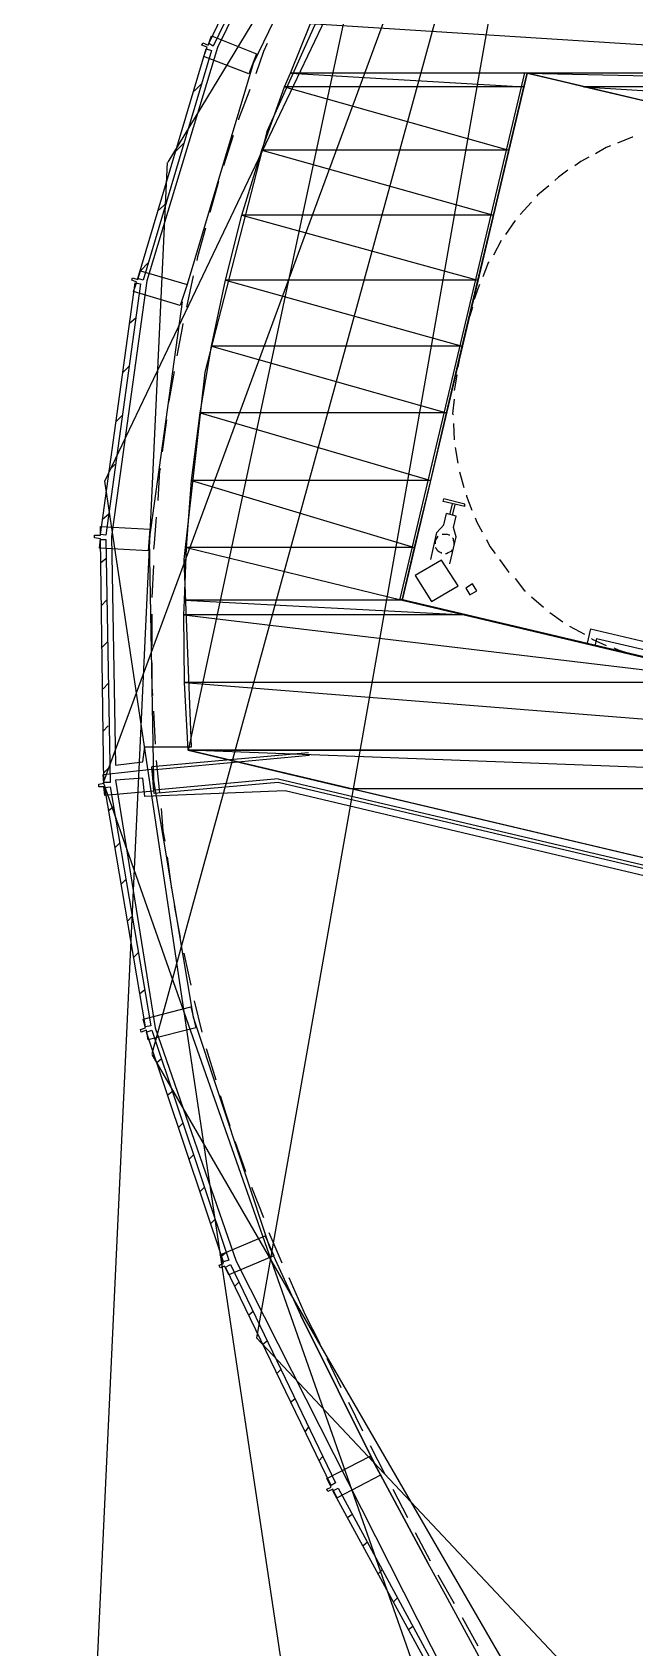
# Model space of a CAD drawing. Header units: feet. Extents: x -84 to 198, y -22 to 181.
# Drawn here: x 12.51 to 21.77, y 48.83 to 73.67 of the extents above; entities that cross this region are included whole.
import ezdxf

# ---------------------------------------------------------------- set-up
doc = ezdxf.new("R2010")
doc.units = ezdxf.units.FT
for name, color, linetype in [('A-AREA-COMUN', 252, 'CONTINUOUS'), ('A-AREA-UNIDAD', 30, 'CONTINUOUS'), ('A-LINEA', 7, 'CONTINUOUS'), ('A-MURO-CONCRETO', 8, 'CONTINUOUS')]:
    doc.layers.add(name, color=color, linetype=linetype)

msp = doc.modelspace()

# ---------------------------------------------------------------- linework, layer by layer
at = {"layer": 'A-AREA-COMUN'}
msp.add_lwpolyline([(26.432, 89.1733), (24.448, 85.8489), (22.16, 83.0933), (19.072, 79.84), (17.088, 76.96), (15.36, 73.44), (14.272, 69.8489), (13.728, 65.92), (13.792, 62.4), (14.208, 62.4533), (14.24, 62.6844), (14.96, 62.6844), (14.848, 65.5644), (15.168, 68.4444), (16.128, 72.16), (17.632, 75.52), (17.312, 75.5733), (17.312, 76.6044), (19.488, 79.7689), (22.48, 82.88), (24.64, 85.5289), (24.64, 85.7244), (24.832, 85.76), (26.8, 88.9244)], close=True, dxfattribs=at)
msp.add_lwpolyline([(30, 74.1689), (29.568, 73.0133), (29.04, 72.96), (32.512, 72.16), (32.72, 71.84), (32.208, 70.2044), (20.08, 73.0489), (18.16, 64.96), (30.112, 62.1333), (30.368, 61.92), (29.76, 59.3244), (29.568, 59.1644), (28.08, 59.52), (28.08, 58.6133), (26.64, 52.6044), (28.128, 52.2489), (29.44, 52.32), (31.328, 51.8933), (31.488, 51.4489), (36.512, 50.1689), (36.768, 51.1289), (38.32, 51.2533), (39.552, 51.84)], dxfattribs=at)
at = {"layer": 'A-AREA-UNIDAD'}
msp.add_lwpolyline([(39.392, 51.6444), (38.272, 51.04), (37.04, 51.0044), (36.8, 50.1333), (35.712, 50.1333), (26.64, 52.2844), (26.528, 53.44), (27.872, 59.2889), (16.4, 62.0089), (14.24, 61.92), (14.208, 62.2044), (13.792, 62.1689), (14.4, 58.3644), (15.648, 54.7733), (19.072, 48), (20.832, 45.0844), (21.04, 45.0133), (21.04, 44.7289), (25.36, 38.4356), (30.112, 32.64)], dxfattribs=at)
at = {"layer": 'A-LINEA'}
for p, q in [((21.0013, 82.226), (13.6073, 62.1446)), ((21.0013, 82.226), (13.6201, 66.7627)), ((21.0013, 82.226), (14.3466, 57.9612)), ((21.0013, 82.226), (14.5932, 71.6717)), ((21.0013, 82.226), (15.957, 53.5946)), ((17.6891, 75.6643), (14.9075, 62.6253)), ((15.9067, 73.1911), (14.8933, 69.7911)), ((15, 72.7644), (15.12, 72.8844)), ((15.6, 72.0844), (15.4533, 71.6178)), ((14.72, 71.8444), (14.84, 71.9644)), ((14.5856, 71.6687), (12.5111, 27.2243)), ((14.44, 70.9244), (14.5733, 71.0444)), ((20.1867, 71.0578), (20.0133, 70.8711)), ((19.9333, 70.7778), (19.7867, 70.5644)), ((19.72, 70.4711), (19.6, 70.2444)), ((14.1733, 70.0044), (14.2933, 70.1244)), ((14.9867, 69.9244), (14.88, 69.4444)), ((19.28, 69.4444), (19.24, 69.3111)), ((14, 69.1911), (14.1067, 69.2844)), ((19.08, 68.6578), (19.0533, 68.5244)), ((13.9067, 68.4444), (14, 68.5378)), ((13.8, 67.6844), (13.8933, 67.7778)), ((14.5733, 67.7111), (14.5067, 67.2178)), ((18.9867, 67.6578), (19, 67.4044)), ((19.0133, 67.2844), (19.0533, 67.0444)), ((13.6933, 66.9378), (13.7867, 67.0311)), ((19.08, 66.9111), (19.1467, 66.6711)), ((13.6226, 66.7667), (20.0557, 23.7249)), ((18.9333, 66.2578), (18.9733, 66.4178)), ((18.9733, 66.2444), (19.0133, 66.4044)), ((13.5867, 66.1778), (13.6933, 66.2711)), ((18.84, 66.0978), (18.88, 66.2711)), ((19.0267, 66.2311), (18.88, 66.2711)), ((18.9333, 65.4978), (19.0267, 65.9111)), ((13.56, 65.5111), (13.64, 65.5778)), ((14.3733, 65.4711), (14.3467, 64.9778)), ((13.5733, 64.8578), (13.6533, 64.9378)), ((20.1867, 64.9911), (20.3733, 64.8311)), ((20.4667, 64.7511), (20.6667, 64.6044)), ((20.7733, 64.5378), (21, 64.4178)), ((21.0933, 64.4978), (21.04, 64.2578)), ((21.0933, 64.4978), (26.8533, 63.1378)), ((21.1867, 64.3511), (21.16, 64.2311)), ((21.1867, 64.3511), (26.92, 63.0044)), ((13.5867, 64.2178), (13.6667, 64.2978)), ((13.6, 63.5778), (13.68, 63.6578)), ((14.3733, 63.2311), (14.4, 62.7244)), ((13.6, 62.9244), (13.68, 63.0044)), ((13.6133, 62.2844), (13.6933, 62.3644)), ((16.76, 62.5911), (14.3467, 62.3778)), ((16.7733, 62.5511), (14.3467, 62.3244)), ((14.3867, 61.9644), (14.3467, 62.3778)), ((14.4133, 62.4711), (14.4667, 61.9778)), ((13.6029, 62.1415), (28.2487, 20.4037)), ((16.2933, 62.1911), (14.3867, 62.0178)), ((16.2933, 62.1378), (14.3867, 61.9644)), ((16.2933, 62.1911), (28.1467, 59.3911)), ((28.08, 59.3511), (16.2933, 62.1378)), ((13.68, 61.6978), (13.76, 61.7644)), ((13.7867, 61.1378), (13.8533, 61.2044)), ((14.5867, 60.9911), (14.6533, 60.4978)), ((13.88, 60.5778), (13.9467, 60.6444)), ((14.6933, 60.2444), (14.7867, 59.7511)), ((13.9733, 60.0044), (14.0533, 60.0844)), ((14.0667, 59.4444), (14.1467, 59.5244)), ((14.16, 58.8844), (14.24, 58.9511)), ((15, 58.7778), (15.12, 58.2978)), ((14.3494, 57.9517), (37.9821, 17.1107)), ((14.4267, 57.8311), (14.4933, 57.8844)), ((15.1867, 58.0444), (15.3333, 57.5644)), ((14.6, 57.3378), (14.6667, 57.3911)), ((14.76, 56.8311), (14.8267, 56.8978)), ((14.92, 56.3378), (14.9867, 56.4044)), ((15.6267, 56.6178), (15.7867, 56.1511)), ((15.0933, 55.8444), (15.16, 55.9111)), ((15.88, 55.9111), (16.0667, 55.4444)), ((15.2533, 55.3511), (15.32, 55.4178)), ((15.4267, 54.8578), (15.4933, 54.9111)), ((16.16, 54.9911), (16.64, 53.9378)), ((15.56, 54.7244), (17.1733, 51.3644)), ((15.6267, 54.3911), (15.6933, 54.4578)), ((15.84, 53.9511), (15.9067, 54.0044)), ((15.9579, 53.5937), (53.5889, 13.645)), ((16.0533, 53.4978), (16.12, 53.5511)), ((17.04, 53.2844), (17.2533, 52.8311)), ((16.2667, 53.0444), (16.3333, 53.1111)), ((16.48, 52.6044), (16.5467, 52.6578)), ((17.3733, 52.6044), (17.5867, 52.1644)), ((16.7067, 52.1511), (16.76, 52.2178)), ((17.7067, 51.9378), (17.9333, 51.4978)), ((16.92, 51.7111), (16.9733, 51.7644)), ((17.1733, 51.3644), (17.1067, 51.3244)), ((18.0533, 51.2711), (18.28, 50.8311)), ((17.36, 50.8311), (17.4267, 50.8844)), ((17.6, 50.4044), (17.6667, 50.4578)), ((18.4, 50.6044), (18.6267, 50.1644)), ((17.8267, 49.9644), (17.8933, 50.0311)), ((18.7467, 49.9511), (19, 49.5111)), ((18.0667, 49.5378), (18.1333, 49.6044)), ((19.12, 49.2978), (19.36, 48.8578)), ((18.2933, 49.1111), (18.36, 49.1644))]:
    msp.add_line(p, q, dxfattribs=at)
for points in [[(21.5467, 81.7511), (19.7467, 79.7644), (17.56, 76.6178), (15.9067, 73.1911)], [(16.9733, 76.9244), (15.2933, 73.4578), (15.2267, 73.4978), (16.8933, 76.9644), (16.9733, 76.9244)], [(15.2, 73.4444), (15.12, 73.4711), (15.1333, 73.5111), (15.2133, 73.4711), (15.2667, 73.6178), (15.96, 73.3378), (15.84, 73.0311), (15.1467, 73.2978), (15.2, 73.4444)], [(15.2667, 73.3911), (14.2133, 69.8578), (14.1333, 69.8844), (15.1867, 73.4178), (15.2667, 73.3911)], [(16.12, 73.4978), (16.0667, 73.3778), (15.9467, 73.0311)], [(32.8, 72.0978), (32.3467, 70.1511), (20.12, 73.0444), (18.2, 64.9378), (30.4267, 62.0444), (29.7333, 59.1244), (14.9067, 62.6311)], [(15.8533, 72.7911), (15.68, 72.3378), (15.68, 72.3244)], [(21.7467, 72.0578), (21.7333, 72.0578), (21.5067, 71.9644)], [(21.4, 71.9244), (21.3333, 71.8978), (21.1733, 71.8044)], [(20.7467, 71.5511), (20.6, 71.4444), (20.5467, 71.3911)], [(21.0667, 71.7511), (20.9467, 71.6844), (20.8533, 71.6178)], [(15.3733, 71.3778), (15.3467, 71.2844), (15.24, 70.8978)], [(20.4533, 71.3111), (20.28, 71.1644), (20.2667, 71.1511)], [(15.1733, 70.6578), (15.0533, 70.2178), (15.04, 70.1644)], [(19.5333, 70.1378), (19.52, 70.1244), (19.44, 69.9111)], [(14.1733, 69.8044), (13.64, 65.9378), (13.56, 65.9511), (14.0933, 69.8178), (14.1733, 69.8044)], [(14.12, 69.8311), (14.04, 69.8578), (14.0533, 69.8978), (14.1333, 69.8711), (14.1733, 70.0044), (14.8933, 69.7911), (14.7867, 69.4711), (14.0667, 69.6844), (14.12, 69.8311)], [(19.3867, 69.7911), (19.36, 69.7244), (19.3067, 69.5644)], [(14.8133, 69.5244), (14.3067, 65.8711), (14.3733, 62.1644), (14.9867, 58.5244), (16.16, 54.9911)], [(14.8267, 69.1911), (14.8133, 69.1244), (14.7333, 68.6978)], [(14.6933, 68.4578), (14.6133, 68.0311), (14.6, 67.9644)], [(19.04, 68.4044), (19.0133, 68.2444), (19, 68.1644)], [(19, 68.0311), (18.9733, 67.8044), (18.9867, 67.7911)], [(14.48, 66.9644), (14.4667, 66.9378), (14.44, 66.4711)], [(19.16, 66.3778), (18.8267, 66.4578), (18.84, 66.4978)], [(19.16, 66.3778), (19.16, 66.4178), (18.84, 66.4978)], [(19.1867, 66.5511), (19.1867, 66.5378), (19.2667, 66.3244)], [(14.4133, 66.2178), (14.3867, 65.8178), (14.3733, 65.7244)], [(18.64, 65.5644), (18.7333, 65.9778), (18.84, 66.0978)], [(19.0267, 65.9111), (18.9867, 66.0578), (19.0267, 66.2311)], [(19.32, 66.2044), (19.3467, 66.1378), (19.4267, 65.9911)], [(13.5467, 65.7378), (13.56, 65.8844), (13.4667, 65.8978), (13.4667, 65.9378), (13.56, 65.9378), (13.56, 66.0711), (14.32, 66.0311), (14.2933, 65.6978), (13.5467, 65.7378)], [(13.64, 65.8711), (13.7067, 62.1378), (13.6133, 62.1378), (13.56, 65.8711), (13.64, 65.8711)], [(18.7467, 65.9244), (18.7333, 65.8978), (18.72, 65.8844), (18.7067, 65.8578), (18.7067, 65.8311), (18.7067, 65.8044)], [(18.9333, 65.9378), (18.92, 65.9378), (18.8933, 65.9511), (18.8667, 65.9511), (18.84, 65.9511), (18.8133, 65.9511)], [(19, 65.7778), (19, 65.8044), (19, 65.8311), (18.9867, 65.8578), (18.9867, 65.8844), (18.9733, 65.8978)], [(19.4933, 65.8711), (19.5467, 65.7644), (19.6267, 65.6578)], [(18.7067, 65.7511), (18.72, 65.7378), (18.7333, 65.7111), (18.7467, 65.6978), (18.7733, 65.6844), (18.8, 65.6711), (18.8, 65.6578)], [(18.8667, 65.6578), (18.88, 65.6578), (18.9067, 65.6711), (18.9333, 65.6844), (18.96, 65.6978), (18.9733, 65.7111)], [(19.0575, 65.1595), (18.8019, 65.5557), (18.3958, 65.3161), (18.6515, 64.9199), (19.0575, 65.1595)], [(19.6933, 65.5644), (19.8, 65.4178), (19.84, 65.3644)], [(19.3443, 65.0845), (19.28, 65.1888), (19.1757, 65.1244), (19.24, 65.0201), (19.3443, 65.0845)], [(19.9333, 65.2711), (20.08, 65.0844), (20.0933, 65.0844)], [(14.3467, 64.7244), (14.3467, 64.7111), (14.3467, 64.2311)], [(21.1067, 64.3511), (21.12, 64.3378), (21.3333, 64.2444)], [(21.4533, 64.2044), (21.52, 64.1778), (21.68, 64.1244)], [(14.3467, 63.9778), (14.3467, 63.6044), (14.36, 63.4711)], [(13.6267, 61.9378), (13.6133, 62.0711), (13.5333, 62.0711), (13.5333, 62.1111), (13.6133, 62.1244), (13.6, 62.2578), (14.3467, 62.3378), (14.3733, 62.0044), (13.6267, 61.9378)], [(13.7067, 62.0711), (14.3333, 58.3911), (14.2533, 58.3778), (13.6267, 62.0578), (13.7067, 62.0711)], [(14.4933, 61.7378), (14.52, 61.3911), (14.5467, 61.2311)], [(14.84, 59.5111), (14.9067, 59.2044), (14.9467, 59.0178)], [(14.2933, 58.1778), (14.2667, 58.3244), (14.1867, 58.2978), (14.1733, 58.3378), (14.2533, 58.3644), (14.2133, 58.4978), (14.9467, 58.6844), (15.0267, 58.3644), (14.2933, 58.1778)], [(14.3467, 58.3244), (15.5333, 54.7911), (15.4533, 54.7644), (14.2667, 58.2978), (14.3467, 58.3244)], [(15.4, 57.3244), (15.48, 57.0578), (15.5467, 56.8578)], [(15.5333, 54.5644), (15.4667, 54.6978), (15.4, 54.6711), (15.3867, 54.7111), (15.4533, 54.7378), (15.4, 54.8711), (16.0933, 55.1644), (16.2267, 54.8578), (15.5333, 54.5644)], [(16.1467, 55.2178), (16.2533, 54.9644), (16.3467, 54.7511)], [(17.1067, 51.3244), (15.48, 54.6844), (15.56, 54.7244)], [(16.4533, 54.5244), (16.7067, 53.9511), (16.9333, 53.5111)], [(16.64, 53.9378), (17.7867, 51.6311), (18.6, 50.1244)], [(21.5333, 45.0578), (19.6667, 48.1644), (18.8667, 49.6444), (18.6, 50.1244), (17.7867, 51.6311), (16.64, 53.9378)], [(17.04, 51.4311), (17.7067, 51.7778), (17.8667, 51.4844)], [(17.2, 51.1378), (17.1333, 51.2711), (17.0533, 51.2311), (17.04, 51.2711), (17.1067, 51.2978), (17.04, 51.4311), (17.7067, 51.7778), (17.8667, 51.4844), (17.2, 51.1378)], [(17.2133, 51.2844), (18.9867, 48.0044), (18.92, 47.9644), (17.1333, 51.2444), (17.2133, 51.2844)]]:
    msp.add_lwpolyline(points, dxfattribs=at)
at = {"layer": 'A-MURO-CONCRETO'}
for points in [[(16.7867, 73.8044), (28.8133, 73.0444), (16.48, 73.0444), (16.7867, 73.8044), (16.7867, 73.8044)], [(25.6, 73.8044), (16.7867, 73.8044), (28.8133, 73.0444), (25.6, 73.8044)], [(16.48, 73.0444), (20.0667, 72.8311), (16.3867, 72.8311), (16.48, 73.0444), (16.48, 73.0444)], [(20.12, 73.0444), (16.48, 73.0444), (20.0667, 72.8311), (20.12, 73.0444)], [(28.8133, 73.0444), (20.12, 73.0444), (29.68, 72.8311), (28.8133, 73.0444)], [(20.12, 73.0444), (29.68, 72.8311), (20.9867, 72.8311), (20.12, 73.0444), (20.12, 73.0444)], [(16.3867, 72.8311), (19.84, 71.8578), (16.04, 71.8578), (16.3867, 72.8311), (16.3867, 72.8311)], [(20.0667, 72.8311), (16.3867, 72.8311), (19.84, 71.8578), (20.0667, 72.8311)], [(29.68, 72.8311), (20.9867, 72.8311), (32.8, 72.0978), (29.68, 72.8311)], [(20.9867, 72.8311), (32.8, 72.0978), (24.12, 72.0978), (20.9867, 72.8311), (20.9867, 72.8311)], [(16.04, 71.8578), (19.6, 70.8578), (15.7333, 70.8578), (16.04, 71.8578), (16.04, 71.8578)], [(19.84, 71.8578), (16.04, 71.8578), (19.6, 70.8578), (19.84, 71.8578)], [(15.7333, 70.8578), (19.36, 69.8578), (15.48, 69.8578), (15.7333, 70.8578), (15.7333, 70.8578)], [(19.6, 70.8578), (15.7333, 70.8578), (19.36, 69.8578), (19.6, 70.8578)], [(15.48, 69.8578), (19.12, 68.8444), (15.2667, 68.8444), (15.48, 69.8578), (15.48, 69.8578)], [(19.36, 69.8578), (15.48, 69.8578), (19.12, 68.8444), (19.36, 69.8578)], [(15.2667, 68.8444), (18.88, 67.8178), (15.0933, 67.8178), (15.2667, 68.8444), (15.2667, 68.8444)], [(19.12, 68.8444), (15.2667, 68.8444), (18.88, 67.8178), (19.12, 68.8444)], [(15.0933, 67.8178), (18.64, 66.7778), (14.96, 66.7778), (15.0933, 67.8178), (15.0933, 67.8178)], [(18.88, 67.8178), (15.0933, 67.8178), (18.64, 66.7778), (18.88, 67.8178)], [(14.96, 66.7778), (18.3867, 65.7511), (14.88, 65.7511), (14.96, 66.7778), (14.96, 66.7778)], [(18.64, 66.7778), (14.96, 66.7778), (18.3867, 65.7511), (18.64, 66.7778)], [(14.88, 65.7511), (18.2, 64.9378), (14.8533, 64.9378), (14.88, 65.7511), (14.88, 65.7511)], [(18.3867, 65.7511), (14.88, 65.7511), (18.2, 64.9378), (18.3867, 65.7511)], [(14.8533, 64.9378), (19.16, 64.7111), (14.84, 64.7111), (14.8533, 64.9378), (14.8533, 64.9378)], [(18.2, 64.9378), (14.8533, 64.9378), (19.16, 64.7111), (18.2, 64.9378)], [(19.16, 64.7111), (14.84, 64.7111), (23.56, 63.6711), (19.16, 64.7111)], [(14.84, 64.7111), (23.56, 63.6711), (14.8533, 63.6711), (14.84, 64.7111), (14.84, 64.7111)], [(23.56, 63.6711), (14.8533, 63.6711), (27.9467, 62.6311), (23.56, 63.6711)], [(14.8533, 63.6711), (27.9467, 62.6311), (14.9067, 62.6311), (14.8533, 63.6711), (14.8533, 63.6711)], [(14.9067, 62.6311), (17.3867, 62.0444), (30.4267, 62.0444), (14.9067, 62.6311)], [(14.9067, 62.6311), (27.9467, 62.6311), (30.4267, 62.0444), (14.9067, 62.6311), (14.9067, 62.6311)], [(17.3867, 62.0444), (30.4267, 62.0444), (29.7333, 59.1244), (17.3867, 62.0444), (17.3867, 62.0444)]]:
    msp.add_lwpolyline(points, dxfattribs=at)

doc.saveas('drawing.dxf')
